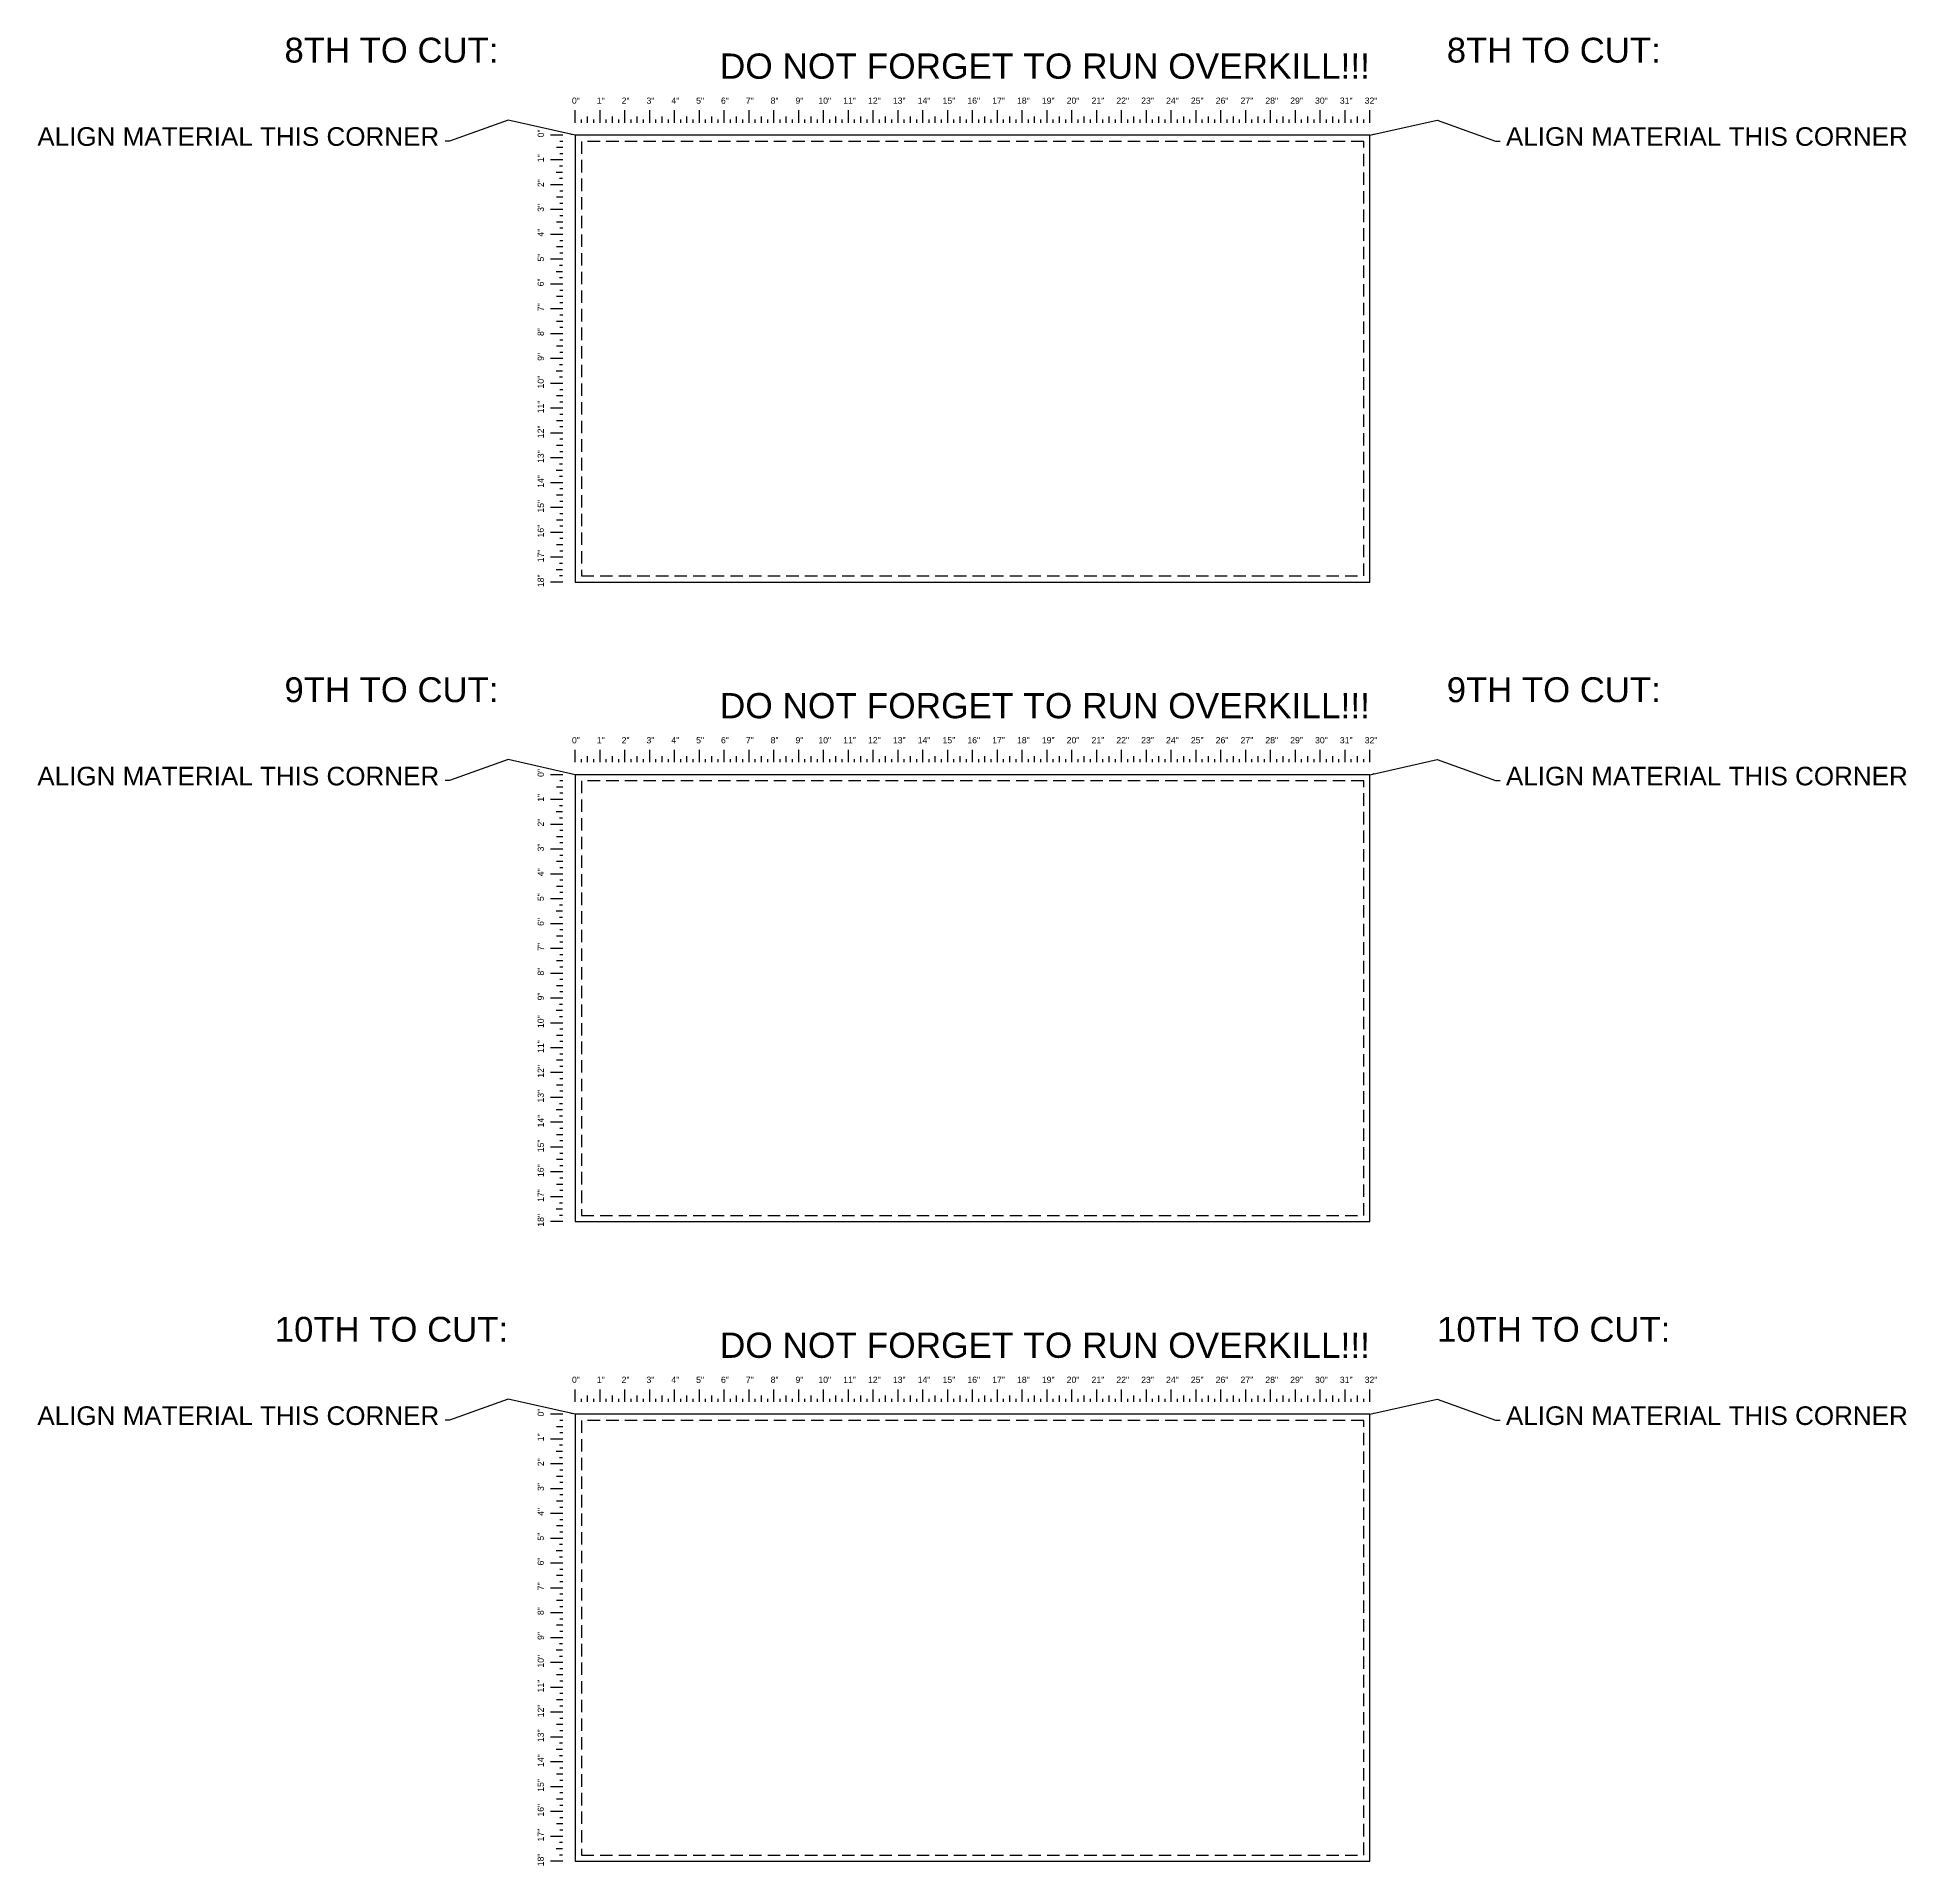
# Model space of a CAD drawing. Header units: inches. Extents: x 15 to 91, y 8 to 301.
# Drawn here: x 15.5 to 90.8, y 7.6 to 81.2 of the extents above; entities that cross this region are included whole.
import ezdxf

# ---------------------------------------------------------------- set-up
doc = ezdxf.new("R2010")
doc.units = ezdxf.units.IN
doc.header["$MEASUREMENT"] = 0
doc.linetypes.add('DASHED', pattern=[0.75, 0.5, -0.25])
doc.layers.get('Defpoints').update_dxf_attribs({"true_color": 0x000000})
doc.layers.add('2 - Engrave - Shallow (VECTOR)', color=1, linetype='Continuous', true_color=0xff0000)
doc.dimstyles.get("Standard").update_dxf_attribs({"dimtxt": 0.18, "dimasz": 0.18, "dimexe": 0.18, "dimexo": 0.0625, "dimgap": 0.09, "dimtad": 0, "dimtih": 1, "dimtoh": 1, "dimdec": 4, "dimzin": 0, "dimdsep": 46, "dimtxsty": 'Standard', "dimcen": 0.09, "dimadec": 0, "dimazin": 0, "dimtfac": 1, "dimtdec": 4, "dimtofl": 0, "dimtmove": 0, "dimatfit": 3, "dimfxl": 0, "dimtolj": 1, "dimtzin": 0, "dimarcsym": 0})

msp = doc.modelspace()

# ---------------------------------------------------------------- linework, layer by layer
at = {"layer": 'Defpoints'}
for p, q in [((37.14, 77.741), (37.14, 78.241)), ((37.39, 77.741), (37.39, 77.866)), ((37.64, 77.741), (37.64, 77.991)), ((37.89, 77.741), (37.89, 77.866)), ((38.14, 77.741), (38.14, 78.241)), ((38.39, 77.741), (38.39, 77.866)), ((38.64, 77.741), (38.64, 77.991)), ((38.89, 77.741), (38.89, 77.866)), ((39.14, 77.741), (39.14, 78.241)), ((39.39, 77.741), (39.39, 77.866)), ((39.64, 77.741), (39.64, 77.991)), ((39.89, 77.741), (39.89, 77.866)), ((40.14, 77.741), (40.14, 78.241)), ((40.39, 77.741), (40.39, 77.866)), ((40.64, 77.741), (40.64, 77.991)), ((40.89, 77.741), (40.89, 77.866)), ((41.14, 77.741), (41.14, 78.241)), ((41.39, 77.741), (41.39, 77.866)), ((41.64, 77.741), (41.64, 77.991)), ((41.89, 77.741), (41.89, 77.866)), ((42.14, 77.741), (42.14, 78.241)), ((42.39, 77.741), (42.39, 77.866)), ((42.64, 77.741), (42.64, 77.991)), ((42.89, 77.741), (42.89, 77.866)), ((43.14, 77.741), (43.14, 78.241)), ((43.39, 77.741), (43.39, 77.866)), ((43.64, 77.741), (43.64, 77.991)), ((43.89, 77.741), (43.89, 77.866)), ((44.14, 77.741), (44.14, 78.241)), ((44.39, 77.741), (44.39, 77.866)), ((44.64, 77.741), (44.64, 77.991)), ((44.89, 77.741), (44.89, 77.866)), ((45.14, 77.741), (45.14, 78.241)), ((45.39, 77.741), (45.39, 77.866)), ((45.64, 77.741), (45.64, 77.991)), ((45.89, 77.741), (45.89, 77.866)), ((46.14, 77.741), (46.14, 78.241)), ((46.39, 77.741), (46.39, 77.866)), ((46.64, 77.741), (46.64, 77.991)), ((46.89, 77.741), (46.89, 77.866)), ((47.14, 77.741), (47.14, 78.241)), ((47.39, 77.741), (47.39, 77.866)), ((47.64, 77.741), (47.64, 77.991)), ((47.89, 77.741), (47.89, 77.866)), ((48.14, 77.741), (48.14, 78.241)), ((48.39, 77.741), (48.39, 77.866)), ((48.64, 77.741), (48.64, 77.991)), ((48.89, 77.741), (48.89, 77.866)), ((49.14, 77.741), (49.14, 78.241)), ((49.39, 77.741), (49.39, 77.866)), ((49.64, 77.741), (49.64, 77.991)), ((49.89, 77.741), (49.89, 77.866)), ((50.14, 77.741), (50.14, 78.241)), ((50.39, 77.741), (50.39, 77.866)), ((50.64, 77.741), (50.64, 77.991)), ((50.89, 77.741), (50.89, 77.866)), ((51.14, 77.741), (51.14, 78.241)), ((51.39, 77.741), (51.39, 77.866)), ((51.64, 77.741), (51.64, 77.991)), ((51.89, 77.741), (51.89, 77.866)), ((52.14, 77.741), (52.14, 78.241)), ((52.39, 77.741), (52.39, 77.866)), ((52.64, 77.741), (52.64, 77.991)), ((52.89, 77.741), (52.89, 77.866)), ((53.14, 77.741), (53.14, 78.241)), ((53.39, 77.741), (53.39, 77.866)), ((53.64, 77.741), (53.64, 77.991)), ((53.89, 77.741), (53.89, 77.866)), ((54.14, 77.741), (54.14, 78.241)), ((54.39, 77.741), (54.39, 77.866)), ((54.64, 77.741), (54.64, 77.991)), ((54.89, 77.741), (54.89, 77.866)), ((55.14, 77.741), (55.14, 78.241)), ((55.39, 77.741), (55.39, 77.866)), ((55.64, 77.741), (55.64, 77.991)), ((55.89, 77.741), (55.89, 77.866)), ((56.14, 77.741), (56.14, 78.241)), ((56.39, 77.741), (56.39, 77.866)), ((56.64, 77.741), (56.64, 77.991)), ((56.89, 77.741), (56.89, 77.866)), ((57.14, 77.741), (57.14, 78.241)), ((57.39, 77.741), (57.39, 77.866)), ((57.64, 77.741), (57.64, 77.991)), ((57.89, 77.741), (57.89, 77.866)), ((58.14, 77.741), (58.14, 78.241)), ((58.39, 77.741), (58.39, 77.866)), ((58.64, 77.741), (58.64, 77.991)), ((58.89, 77.741), (58.89, 77.866)), ((59.14, 77.741), (59.14, 78.241)), ((59.39, 77.741), (59.39, 77.866)), ((59.64, 77.741), (59.64, 77.991)), ((59.89, 77.741), (59.89, 77.866)), ((60.14, 77.741), (60.14, 78.241)), ((60.39, 77.741), (60.39, 77.866)), ((60.64, 77.741), (60.64, 77.991)), ((60.89, 77.741), (60.89, 77.866)), ((61.14, 77.741), (61.14, 78.241)), ((61.39, 77.741), (61.39, 77.866)), ((61.64, 77.741), (61.64, 77.991)), ((61.89, 77.741), (61.89, 77.866)), ((62.14, 77.741), (62.14, 78.241)), ((62.39, 77.741), (62.39, 77.866)), ((62.64, 77.741), (62.64, 77.991)), ((62.89, 77.741), (62.89, 77.866)), ((63.14, 77.741), (63.14, 78.241)), ((63.39, 77.741), (63.39, 77.866)), ((63.64, 77.741), (63.64, 77.991)), ((63.89, 77.741), (63.89, 77.866)), ((64.14, 77.741), (64.14, 78.241)), ((64.39, 77.741), (64.39, 77.866)), ((64.64, 77.741), (64.64, 77.991)), ((64.89, 77.741), (64.89, 77.866)), ((65.14, 77.741), (65.14, 78.241)), ((65.39, 77.741), (65.39, 77.866)), ((65.64, 77.741), (65.64, 77.991)), ((65.89, 77.741), (65.89, 77.866)), ((66.14, 77.741), (66.14, 78.241)), ((66.39, 77.741), (66.39, 77.866)), ((66.64, 77.741), (66.64, 77.991)), ((66.89, 77.741), (66.89, 77.866)), ((67.14, 77.741), (67.14, 78.241)), ((67.39, 77.741), (67.39, 77.866)), ((67.64, 77.741), (67.64, 77.991)), ((67.89, 77.741), (67.89, 77.866)), ((68.14, 77.741), (68.14, 78.241)), ((68.39, 77.741), (68.39, 77.866)), ((68.64, 77.741), (68.64, 77.991)), ((68.89, 77.741), (68.89, 77.866)), ((69.14, 77.741), (69.14, 78.241)), ((36.64, 77.241), (36.14, 77.241)), ((36.64, 76.991), (36.515, 76.991)), ((36.64, 76.241), (36.14, 76.241)), ((36.64, 76.741), (36.39, 76.741)), ((36.64, 76.491), (36.515, 76.491)), ((36.625, 75.741), (36.375, 75.741)), ((36.625, 75.991), (36.5, 75.991)), ((36.625, 75.491), (36.5, 75.491)), ((36.64, 75.241), (36.14, 75.241)), ((36.64, 74.741), (36.39, 74.741)), ((36.64, 74.991), (36.515, 74.991)), ((36.64, 74.241), (36.14, 74.241)), ((36.64, 74.491), (36.515, 74.491)), ((36.64, 73.991), (36.515, 73.991)), ((36.64, 73.241), (36.14, 73.241)), ((36.64, 73.741), (36.39, 73.741)), ((36.64, 73.491), (36.515, 73.491)), ((36.64, 72.741), (36.39, 72.741)), ((36.64, 72.991), (36.515, 72.991)), ((36.64, 72.491), (36.515, 72.491)), ((36.64, 72.241), (36.14, 72.241)), ((36.625, 71.741), (36.375, 71.741)), ((36.625, 71.991), (36.5, 71.991)), ((36.64, 71.241), (36.14, 71.241)), ((36.625, 71.491), (36.5, 71.491)), ((36.64, 70.991), (36.515, 70.991)), ((36.64, 70.241), (36.14, 70.241)), ((36.64, 70.741), (36.39, 70.741)), ((36.64, 70.491), (36.515, 70.491)), ((36.64, 69.741), (36.39, 69.741)), ((36.64, 69.991), (36.515, 69.991)), ((36.64, 69.491), (36.515, 69.491)), ((36.64, 69.241), (36.14, 69.241)), ((36.64, 68.741), (36.39, 68.741)), ((36.64, 68.991), (36.515, 68.991)), ((36.64, 68.241), (36.14, 68.241)), ((36.625, 67.991), (36.5, 67.991)), ((36.64, 68.491), (36.515, 68.491)), ((36.64, 67.241), (36.14, 67.241)), ((36.625, 67.741), (36.375, 67.741)), ((36.625, 67.491), (36.5, 67.491)), ((36.64, 66.991), (36.515, 66.991)), ((36.64, 66.241), (36.14, 66.241)), ((36.64, 66.741), (36.39, 66.741)), ((36.64, 66.491), (36.515, 66.491)), ((36.64, 65.741), (36.39, 65.741)), ((36.64, 65.991), (36.515, 65.991)), ((36.64, 65.491), (36.515, 65.491)), ((36.64, 65.241), (36.14, 65.241)), ((36.64, 64.741), (36.39, 64.741)), ((36.64, 64.991), (36.515, 64.991)), ((36.64, 64.241), (36.14, 64.241)), ((36.625, 63.991), (36.5, 63.991)), ((36.64, 64.491), (36.515, 64.491)), ((36.64, 63.241), (36.14, 63.241)), ((36.625, 63.741), (36.375, 63.741)), ((36.625, 63.491), (36.5, 63.491)), ((36.64, 62.741), (36.39, 62.741)), ((36.64, 62.991), (36.515, 62.991)), ((36.64, 62.491), (36.515, 62.491)), ((36.64, 62.241), (36.14, 62.241)), ((36.64, 61.741), (36.39, 61.741)), ((36.64, 61.991), (36.515, 61.991)), ((36.64, 61.241), (36.14, 61.241)), ((36.64, 61.491), (36.515, 61.491)), ((36.64, 60.991), (36.515, 60.991)), ((36.64, 60.241), (36.14, 60.241)), ((36.64, 60.741), (36.39, 60.741)), ((36.64, 60.491), (36.515, 60.491)), ((36.625, 59.741), (36.375, 59.741)), ((36.625, 59.991), (36.5, 59.991)), ((36.625, 59.491), (36.5, 59.491)), ((36.64, 59.241), (36.14, 59.241)), ((37.14, 51.985), (37.14, 52.485)), ((37.39, 51.985), (37.39, 52.11)), ((37.64, 51.985), (37.64, 52.235)), ((37.89, 51.985), (37.89, 52.11)), ((38.14, 51.985), (38.14, 52.485)), ((38.39, 51.985), (38.39, 52.11)), ((38.64, 51.985), (38.64, 52.235)), ((38.89, 51.985), (38.89, 52.11)), ((39.14, 51.985), (39.14, 52.485)), ((39.39, 51.985), (39.39, 52.11)), ((39.64, 51.985), (39.64, 52.235)), ((39.89, 51.985), (39.89, 52.11)), ((40.14, 51.985), (40.14, 52.485)), ((40.39, 51.985), (40.39, 52.11)), ((40.64, 51.985), (40.64, 52.235)), ((40.89, 51.985), (40.89, 52.11)), ((41.14, 51.985), (41.14, 52.485)), ((41.39, 51.985), (41.39, 52.11)), ((41.64, 51.985), (41.64, 52.235)), ((41.89, 51.985), (41.89, 52.11)), ((42.14, 51.985), (42.14, 52.485)), ((42.39, 51.985), (42.39, 52.11)), ((42.64, 51.985), (42.64, 52.235)), ((42.89, 51.985), (42.89, 52.11)), ((43.14, 51.985), (43.14, 52.485)), ((43.39, 51.985), (43.39, 52.11)), ((43.64, 51.985), (43.64, 52.235)), ((43.89, 51.985), (43.89, 52.11)), ((44.14, 51.985), (44.14, 52.485)), ((44.39, 51.985), (44.39, 52.11)), ((44.64, 51.985), (44.64, 52.235)), ((44.89, 51.985), (44.89, 52.11)), ((45.14, 51.985), (45.14, 52.485)), ((45.39, 51.985), (45.39, 52.11)), ((45.64, 51.985), (45.64, 52.235)), ((45.89, 51.985), (45.89, 52.11)), ((46.14, 51.985), (46.14, 52.485)), ((46.39, 51.985), (46.39, 52.11)), ((46.64, 51.985), (46.64, 52.235)), ((46.89, 51.985), (46.89, 52.11)), ((47.14, 51.985), (47.14, 52.485)), ((47.39, 51.985), (47.39, 52.11)), ((47.64, 51.985), (47.64, 52.235)), ((47.89, 51.985), (47.89, 52.11)), ((48.14, 51.985), (48.14, 52.485)), ((48.39, 51.985), (48.39, 52.11)), ((48.64, 51.985), (48.64, 52.235)), ((48.89, 51.985), (48.89, 52.11)), ((49.14, 51.985), (49.14, 52.485)), ((49.39, 51.985), (49.39, 52.11)), ((49.64, 51.985), (49.64, 52.235)), ((49.89, 51.985), (49.89, 52.11)), ((50.14, 51.985), (50.14, 52.485)), ((50.39, 51.985), (50.39, 52.11)), ((50.64, 51.985), (50.64, 52.235)), ((50.89, 51.985), (50.89, 52.11)), ((51.14, 51.985), (51.14, 52.485)), ((51.39, 51.985), (51.39, 52.11)), ((51.64, 51.985), (51.64, 52.235)), ((51.89, 51.985), (51.89, 52.11)), ((52.14, 51.985), (52.14, 52.485)), ((52.39, 51.985), (52.39, 52.11)), ((52.64, 51.985), (52.64, 52.235)), ((52.89, 51.985), (52.89, 52.11)), ((53.14, 51.985), (53.14, 52.485)), ((53.39, 51.985), (53.39, 52.11)), ((53.64, 51.985), (53.64, 52.235)), ((53.89, 51.985), (53.89, 52.11)), ((54.14, 51.985), (54.14, 52.485)), ((54.39, 51.985), (54.39, 52.11)), ((54.64, 51.985), (54.64, 52.235)), ((54.89, 51.985), (54.89, 52.11)), ((55.14, 51.985), (55.14, 52.485)), ((55.39, 51.985), (55.39, 52.11)), ((55.64, 51.985), (55.64, 52.235)), ((55.89, 51.985), (55.89, 52.11)), ((56.14, 51.985), (56.14, 52.485)), ((56.39, 51.985), (56.39, 52.11)), ((56.64, 51.985), (56.64, 52.235)), ((56.89, 51.985), (56.89, 52.11)), ((57.14, 51.985), (57.14, 52.485)), ((57.39, 51.985), (57.39, 52.11)), ((57.64, 51.985), (57.64, 52.235)), ((57.89, 51.985), (57.89, 52.11)), ((58.14, 51.985), (58.14, 52.485)), ((58.39, 51.985), (58.39, 52.11)), ((58.64, 51.985), (58.64, 52.235)), ((58.89, 51.985), (58.89, 52.11)), ((59.14, 51.985), (59.14, 52.485)), ((59.39, 51.985), (59.39, 52.11)), ((59.64, 51.985), (59.64, 52.235)), ((59.89, 51.985), (59.89, 52.11)), ((60.14, 51.985), (60.14, 52.485)), ((60.39, 51.985), (60.39, 52.11)), ((60.64, 51.985), (60.64, 52.235)), ((60.89, 51.985), (60.89, 52.11)), ((61.14, 51.985), (61.14, 52.485)), ((61.39, 51.985), (61.39, 52.11)), ((61.64, 51.985), (61.64, 52.235)), ((61.89, 51.985), (61.89, 52.11)), ((62.14, 51.985), (62.14, 52.485)), ((62.39, 51.985), (62.39, 52.11)), ((62.64, 51.985), (62.64, 52.235)), ((62.89, 51.985), (62.89, 52.11)), ((63.14, 51.985), (63.14, 52.485)), ((63.39, 51.985), (63.39, 52.11)), ((63.64, 51.985), (63.64, 52.235)), ((63.89, 51.985), (63.89, 52.11)), ((64.14, 51.985), (64.14, 52.485)), ((64.39, 51.985), (64.39, 52.11)), ((64.64, 51.985), (64.64, 52.235)), ((64.89, 51.985), (64.89, 52.11)), ((65.14, 51.985), (65.14, 52.485)), ((65.39, 51.985), (65.39, 52.11)), ((65.64, 51.985), (65.64, 52.235)), ((65.89, 51.985), (65.89, 52.11)), ((66.14, 51.985), (66.14, 52.485)), ((66.39, 51.985), (66.39, 52.11)), ((66.64, 51.985), (66.64, 52.235)), ((66.89, 51.985), (66.89, 52.11)), ((67.14, 51.985), (67.14, 52.485)), ((67.39, 51.985), (67.39, 52.11)), ((67.64, 51.985), (67.64, 52.235)), ((67.89, 51.985), (67.89, 52.11)), ((68.14, 51.985), (68.14, 52.485)), ((68.39, 51.985), (68.39, 52.11)), ((68.64, 51.985), (68.64, 52.235)), ((68.89, 51.985), (68.89, 52.11)), ((69.14, 51.985), (69.14, 52.485)), ((36.64, 51.485), (36.14, 51.485)), ((36.64, 51.235), (36.515, 51.235)), ((36.64, 50.485), (36.14, 50.485)), ((36.64, 50.985), (36.39, 50.985)), ((36.64, 50.735), (36.515, 50.735)), ((36.625, 49.985), (36.375, 49.985)), ((36.625, 50.235), (36.5, 50.235)), ((36.625, 49.735), (36.5, 49.735)), ((36.64, 49.485), (36.14, 49.485)), ((36.64, 48.985), (36.39, 48.985)), ((36.64, 49.235), (36.515, 49.235)), ((36.64, 48.485), (36.14, 48.485)), ((36.64, 48.735), (36.515, 48.735)), ((36.64, 48.235), (36.515, 48.235)), ((36.64, 47.485), (36.14, 47.485)), ((36.64, 47.985), (36.39, 47.985)), ((36.64, 47.735), (36.515, 47.735)), ((36.64, 46.985), (36.39, 46.985)), ((36.64, 47.235), (36.515, 47.235)), ((36.64, 46.735), (36.515, 46.735)), ((36.64, 46.485), (36.14, 46.485)), ((36.625, 45.985), (36.375, 45.985)), ((36.625, 46.235), (36.5, 46.235)), ((36.64, 45.485), (36.14, 45.485)), ((36.625, 45.735), (36.5, 45.735)), ((36.64, 45.235), (36.515, 45.235)), ((36.64, 44.485), (36.14, 44.485)), ((36.64, 44.985), (36.39, 44.985)), ((36.64, 44.735), (36.515, 44.735)), ((36.64, 43.985), (36.39, 43.985)), ((36.64, 44.235), (36.515, 44.235)), ((36.64, 43.735), (36.515, 43.735)), ((36.64, 43.485), (36.14, 43.485)), ((36.64, 42.985), (36.39, 42.985)), ((36.64, 43.235), (36.515, 43.235)), ((36.64, 42.485), (36.14, 42.485)), ((36.625, 42.235), (36.5, 42.235)), ((36.64, 42.735), (36.515, 42.735)), ((36.64, 41.485), (36.14, 41.485)), ((36.625, 41.985), (36.375, 41.985)), ((36.625, 41.735), (36.5, 41.735)), ((36.64, 40.985), (36.39, 40.985)), ((36.64, 41.235), (36.515, 41.235)), ((36.64, 40.735), (36.515, 40.735)), ((36.64, 40.485), (36.14, 40.485)), ((36.64, 39.985), (36.39, 39.985)), ((36.64, 40.235), (36.515, 40.235)), ((36.64, 39.485), (36.14, 39.485)), ((36.64, 39.735), (36.515, 39.735)), ((36.64, 39.235), (36.515, 39.235)), ((36.64, 38.485), (36.14, 38.485)), ((36.64, 38.985), (36.39, 38.985)), ((36.64, 38.735), (36.515, 38.735)), ((36.625, 37.985), (36.375, 37.985)), ((36.625, 38.235), (36.5, 38.235)), ((36.625, 37.735), (36.5, 37.735)), ((36.64, 37.485), (36.14, 37.485)), ((36.64, 36.985), (36.39, 36.985)), ((36.64, 37.235), (36.515, 37.235)), ((36.64, 36.485), (36.14, 36.485)), ((36.64, 36.735), (36.515, 36.735)), ((36.64, 36.235), (36.515, 36.235)), ((36.64, 35.485), (36.14, 35.485)), ((36.64, 35.985), (36.39, 35.985)), ((36.64, 35.735), (36.515, 35.735)), ((36.64, 34.985), (36.39, 34.985)), ((36.64, 35.235), (36.515, 35.235)), ((36.64, 34.735), (36.515, 34.735)), ((36.64, 34.485), (36.14, 34.485)), ((36.625, 33.985), (36.375, 33.985)), ((36.625, 34.235), (36.5, 34.235)), ((36.64, 33.485), (36.14, 33.485)), ((36.625, 33.735), (36.5, 33.735)), ((37.14, 26.228), (37.14, 26.728)), ((37.39, 26.228), (37.39, 26.353)), ((37.64, 26.228), (37.64, 26.478)), ((37.89, 26.228), (37.89, 26.353)), ((38.14, 26.228), (38.14, 26.728)), ((38.39, 26.228), (38.39, 26.353)), ((38.64, 26.228), (38.64, 26.478)), ((38.89, 26.228), (38.89, 26.353)), ((39.14, 26.228), (39.14, 26.728)), ((39.39, 26.228), (39.39, 26.353)), ((39.64, 26.228), (39.64, 26.478)), ((39.89, 26.228), (39.89, 26.353)), ((40.14, 26.228), (40.14, 26.728)), ((40.39, 26.228), (40.39, 26.353)), ((40.64, 26.228), (40.64, 26.478)), ((40.89, 26.228), (40.89, 26.353)), ((41.14, 26.228), (41.14, 26.728)), ((41.39, 26.228), (41.39, 26.353)), ((41.64, 26.228), (41.64, 26.478)), ((41.89, 26.228), (41.89, 26.353)), ((42.14, 26.228), (42.14, 26.728)), ((42.39, 26.228), (42.39, 26.353)), ((42.64, 26.228), (42.64, 26.478)), ((42.89, 26.228), (42.89, 26.353)), ((43.14, 26.228), (43.14, 26.728)), ((43.39, 26.228), (43.39, 26.353)), ((43.64, 26.228), (43.64, 26.478)), ((43.89, 26.228), (43.89, 26.353)), ((44.14, 26.228), (44.14, 26.728)), ((44.39, 26.228), (44.39, 26.353)), ((44.64, 26.228), (44.64, 26.478)), ((44.89, 26.228), (44.89, 26.353)), ((45.14, 26.228), (45.14, 26.728)), ((45.39, 26.228), (45.39, 26.353)), ((45.64, 26.228), (45.64, 26.478)), ((45.89, 26.228), (45.89, 26.353)), ((46.14, 26.228), (46.14, 26.728)), ((46.39, 26.228), (46.39, 26.353)), ((46.64, 26.228), (46.64, 26.478)), ((46.89, 26.228), (46.89, 26.353)), ((47.14, 26.228), (47.14, 26.728)), ((47.39, 26.228), (47.39, 26.353)), ((47.64, 26.228), (47.64, 26.478)), ((47.89, 26.228), (47.89, 26.353)), ((48.14, 26.228), (48.14, 26.728)), ((48.39, 26.228), (48.39, 26.353)), ((48.64, 26.228), (48.64, 26.478)), ((48.89, 26.228), (48.89, 26.353)), ((49.14, 26.228), (49.14, 26.728)), ((49.39, 26.228), (49.39, 26.353)), ((49.64, 26.228), (49.64, 26.478)), ((49.89, 26.228), (49.89, 26.353)), ((50.14, 26.228), (50.14, 26.728)), ((50.39, 26.228), (50.39, 26.353)), ((50.64, 26.228), (50.64, 26.478)), ((50.89, 26.228), (50.89, 26.353)), ((51.14, 26.228), (51.14, 26.728)), ((51.39, 26.228), (51.39, 26.353)), ((51.64, 26.228), (51.64, 26.478)), ((51.89, 26.228), (51.89, 26.353)), ((52.14, 26.228), (52.14, 26.728)), ((52.39, 26.228), (52.39, 26.353)), ((52.64, 26.228), (52.64, 26.478)), ((52.89, 26.228), (52.89, 26.353)), ((53.14, 26.228), (53.14, 26.728)), ((53.39, 26.228), (53.39, 26.353)), ((53.64, 26.228), (53.64, 26.478)), ((53.89, 26.228), (53.89, 26.353)), ((54.14, 26.228), (54.14, 26.728)), ((54.39, 26.228), (54.39, 26.353)), ((54.64, 26.228), (54.64, 26.478)), ((54.89, 26.228), (54.89, 26.353)), ((55.14, 26.228), (55.14, 26.728)), ((55.39, 26.228), (55.39, 26.353)), ((55.64, 26.228), (55.64, 26.478)), ((55.89, 26.228), (55.89, 26.353)), ((56.14, 26.228), (56.14, 26.728)), ((56.39, 26.228), (56.39, 26.353)), ((56.64, 26.228), (56.64, 26.478)), ((56.89, 26.228), (56.89, 26.353)), ((57.14, 26.228), (57.14, 26.728)), ((57.39, 26.228), (57.39, 26.353)), ((57.64, 26.228), (57.64, 26.478)), ((57.89, 26.228), (57.89, 26.353)), ((58.14, 26.228), (58.14, 26.728)), ((58.39, 26.228), (58.39, 26.353)), ((58.64, 26.228), (58.64, 26.478)), ((58.89, 26.228), (58.89, 26.353)), ((59.14, 26.228), (59.14, 26.728)), ((59.39, 26.228), (59.39, 26.353)), ((59.64, 26.228), (59.64, 26.478)), ((59.89, 26.228), (59.89, 26.353)), ((60.14, 26.228), (60.14, 26.728)), ((60.39, 26.228), (60.39, 26.353)), ((60.64, 26.228), (60.64, 26.478)), ((60.89, 26.228), (60.89, 26.353)), ((61.14, 26.228), (61.14, 26.728)), ((61.39, 26.228), (61.39, 26.353)), ((61.64, 26.228), (61.64, 26.478)), ((61.89, 26.228), (61.89, 26.353)), ((62.14, 26.228), (62.14, 26.728)), ((62.39, 26.228), (62.39, 26.353)), ((62.64, 26.228), (62.64, 26.478)), ((62.89, 26.228), (62.89, 26.353)), ((63.14, 26.228), (63.14, 26.728)), ((63.39, 26.228), (63.39, 26.353)), ((63.64, 26.228), (63.64, 26.478)), ((63.89, 26.228), (63.89, 26.353)), ((64.14, 26.228), (64.14, 26.728)), ((64.39, 26.228), (64.39, 26.353)), ((64.64, 26.228), (64.64, 26.478)), ((64.89, 26.228), (64.89, 26.353)), ((65.14, 26.228), (65.14, 26.728)), ((65.39, 26.228), (65.39, 26.353)), ((65.64, 26.228), (65.64, 26.478)), ((65.89, 26.228), (65.89, 26.353)), ((66.14, 26.228), (66.14, 26.728)), ((66.39, 26.228), (66.39, 26.353)), ((66.64, 26.228), (66.64, 26.478)), ((66.89, 26.228), (66.89, 26.353)), ((67.14, 26.228), (67.14, 26.728)), ((67.39, 26.228), (67.39, 26.353)), ((67.64, 26.228), (67.64, 26.478)), ((67.89, 26.228), (67.89, 26.353)), ((68.14, 26.228), (68.14, 26.728)), ((68.39, 26.228), (68.39, 26.353)), ((68.64, 26.228), (68.64, 26.478)), ((68.89, 26.228), (68.89, 26.353)), ((69.14, 26.228), (69.14, 26.728)), ((36.64, 25.728), (36.14, 25.728)), ((36.64, 25.228), (36.39, 25.228)), ((36.64, 25.478), (36.515, 25.478)), ((36.64, 24.978), (36.515, 24.978)), ((36.64, 24.728), (36.14, 24.728)), ((36.625, 24.228), (36.375, 24.228)), ((36.625, 24.478), (36.5, 24.478)), ((36.64, 23.728), (36.14, 23.728)), ((36.625, 23.978), (36.5, 23.978)), ((36.64, 23.478), (36.515, 23.478)), ((36.64, 22.728), (36.14, 22.728)), ((36.64, 23.228), (36.39, 23.228)), ((36.64, 22.978), (36.515, 22.978)), ((36.64, 22.228), (36.39, 22.228)), ((36.64, 22.478), (36.515, 22.478)), ((36.64, 21.978), (36.515, 21.978)), ((36.64, 21.728), (36.14, 21.728)), ((36.64, 21.228), (36.39, 21.228)), ((36.64, 21.478), (36.515, 21.478)), ((36.64, 20.728), (36.14, 20.728)), ((36.625, 20.478), (36.5, 20.478)), ((36.64, 20.978), (36.515, 20.978)), ((36.64, 19.728), (36.14, 19.728)), ((36.625, 20.228), (36.375, 20.228)), ((36.625, 19.978), (36.5, 19.978)), ((36.64, 19.228), (36.39, 19.228)), ((36.64, 19.478), (36.515, 19.478)), ((36.64, 18.978), (36.515, 18.978)), ((36.64, 18.728), (36.14, 18.728)), ((36.64, 18.228), (36.39, 18.228)), ((36.64, 18.478), (36.515, 18.478)), ((36.64, 17.728), (36.14, 17.728)), ((36.64, 17.978), (36.515, 17.978)), ((36.64, 17.478), (36.515, 17.478)), ((36.64, 16.728), (36.14, 16.728)), ((36.64, 17.228), (36.39, 17.228)), ((36.64, 16.978), (36.515, 16.978)), ((36.625, 16.228), (36.375, 16.228)), ((36.625, 16.478), (36.5, 16.478)), ((36.625, 15.978), (36.5, 15.978)), ((36.64, 15.728), (36.14, 15.728)), ((36.64, 15.228), (36.39, 15.228)), ((36.64, 15.478), (36.515, 15.478)), ((36.64, 14.728), (36.14, 14.728)), ((36.64, 14.978), (36.515, 14.978)), ((36.64, 14.478), (36.515, 14.478)), ((36.64, 13.728), (36.14, 13.728)), ((36.64, 14.228), (36.39, 14.228)), ((36.64, 13.978), (36.515, 13.978)), ((36.64, 13.228), (36.39, 13.228)), ((36.64, 13.478), (36.515, 13.478)), ((36.64, 12.978), (36.515, 12.978)), ((36.64, 12.728), (36.14, 12.728)), ((36.625, 12.228), (36.375, 12.228)), ((36.625, 12.478), (36.5, 12.478)), ((36.64, 11.728), (36.14, 11.728)), ((36.625, 11.978), (36.5, 11.978)), ((36.64, 11.478), (36.515, 11.478)), ((36.64, 10.728), (36.14, 10.728)), ((36.64, 11.228), (36.39, 11.228)), ((36.64, 10.978), (36.515, 10.978)), ((36.64, 10.228), (36.39, 10.228)), ((36.64, 10.478), (36.515, 10.478)), ((36.64, 9.978), (36.515, 9.978)), ((36.64, 9.728), (36.14, 9.728)), ((36.64, 9.228), (36.39, 9.228)), ((36.64, 9.478), (36.515, 9.478)), ((36.64, 8.728), (36.14, 8.728)), ((36.625, 8.478), (36.5, 8.478)), ((36.64, 8.978), (36.515, 8.978)), ((36.64, 7.728), (36.14, 7.728)), ((36.625, 8.228), (36.375, 8.228)), ((36.625, 7.978), (36.5, 7.978))]:
    msp.add_line(p, q, dxfattribs=at)
for points in [[(37.14, 59.241), (69.14, 59.241), (69.14, 77.241), (37.14, 77.241)], [(37.14, 33.485), (69.14, 33.485), (69.14, 51.485), (37.14, 51.485)], [(37.14, 7.728), (69.14, 7.728), (69.14, 25.728), (37.14, 25.728)]]:
    msp.add_lwpolyline(points, close=True, dxfattribs=at)
at = {"layer": 'Defpoints', "linetype": 'DASHED'}
for points in [[(37.39, 59.491), (68.89, 59.491), (68.89, 76.991), (37.39, 76.991)], [(37.39, 33.735), (68.89, 33.735), (68.89, 51.235), (37.39, 51.235)], [(37.39, 7.978), (68.89, 7.978), (68.89, 25.478), (37.39, 25.478)]]:
    msp.add_lwpolyline(points, close=True, dxfattribs=at)

# ---------------------------------------------------------------- texts
at = {"layer": '2 - Engrave - Shallow (VECTOR)', "char_height": 1.01586, "width": 27.7709, "attachment_point": 3, "line_spacing_factor": 0.963855}
for insert in [(69.14, 80.53), (69.14, 54.773), (69.14, 29.016)]:
    msp.add_mtext('\\fArial;DO NOT FORGET TO RUN OVERKILL!!!', dxfattribs=dict(at, insert=insert))
at = {"layer": 'Defpoints', "line_spacing_factor": 0.963855}
for s, insert, char_height, width, attachment_point in [('\\fArial;8TH TO CUT:', (29.739, 81.164), 1, 9.5241, 2), ('\\fArial;8TH TO CUT:', (76.541, 81.164), 1, 9.5241, 2), ('\\fArial;0"', (37.327, 78.755), 0.25, 0.54819, 3), ('\\fArial;1"', (38.327, 78.755), 0.25, 0.5241, 3), ('\\fArial;2"', (39.327, 78.755), 0.25, 0.55271, 3), ('\\fArial;3"', (40.327, 78.755), 0.25, 0.54819, 3), ('\\fArial;4"', (41.327, 78.755), 0.25, 0.55873, 3), ('\\fArial;5"', (42.327, 78.755), 0.25, 0.54819, 3), ('\\fArial;6"', (43.327, 78.755), 0.25, 0.5497, 3), ('\\fArial;7"', (44.327, 78.755), 0.25, 0.54669, 3), ('\\fArial;8"', (45.327, 78.755), 0.25, 0.54819, 3), ('\\fArial;9"', (46.327, 78.755), 0.25, 0.54819, 3), ('\\fArial;10"', (47.442, 78.755), 0.25, 0.7244, 3), ('\\fArial;11"', (48.442, 78.755), 0.25, 0.6988, 3), ('\\fArial;12"', (49.442, 78.755), 0.25, 0.7244, 3), ('\\fArial;13"', (50.442, 78.755), 0.25, 0.7244, 3), ('\\fArial;14"', (51.442, 78.755), 0.25, 0.7244, 3), ('\\fArial;15"', (52.442, 78.755), 0.25, 0.7244, 3), ('\\fArial;16"', (53.442, 78.755), 0.25, 0.7244, 3), ('\\fArial;17"', (54.442, 78.755), 0.25, 0.7244, 3), ('\\fArial;18"', (55.442, 78.755), 0.25, 0.7244, 3), ('\\fArial;19"', (56.442, 78.755), 0.25, 0.7244, 3), ('\\fArial;20"', (57.442, 78.755), 0.25, 0.75301, 3), ('\\fArial;21"', (58.442, 78.755), 0.25, 0.75301, 3), ('\\fArial;22"', (59.442, 78.755), 0.25, 0.75301, 3), ('\\fArial;23"', (60.442, 78.755), 0.25, 0.75301, 3), ('\\fArial;24"', (61.442, 78.755), 0.25, 0.75301, 3), ('\\fArial;25"', (62.442, 78.755), 0.25, 0.75301, 3), ('\\fArial;26"', (63.442, 78.755), 0.25, 0.75301, 3), ('\\fArial;27"', (64.442, 78.755), 0.25, 0.75301, 3), ('\\fArial;28"', (65.442, 78.755), 0.25, 0.75301, 3), ('\\fArial;29"', (66.442, 78.755), 0.25, 0.75301, 3), ('\\fArial;30"', (67.442, 78.755), 0.25, 0.74849, 3), ('\\fArial;31"', (68.442, 78.755), 0.25, 0.74849, 3), ('\\fArial;32"', (69.442, 78.755), 0.25, 0.74849, 3), ('\\fArial;ALIGN MATERIAL THIS CORNER', (31.663, 77.561), 0.75, 17.3494, 3), ('\\fArial;ALIGN MATERIAL THIS CORNER', (74.617, 77.561), 0.75, 17.3494, 1), ('\\fArial;9TH TO CUT:', (29.739, 55.407), 1, 9.51807, 2), ('\\fArial;9TH TO CUT:', (76.541, 55.407), 1, 9.51807, 2), ('\\fArial;0"', (37.327, 52.998), 0.25, 0.54819, 3), ('\\fArial;1"', (38.327, 52.998), 0.25, 0.5241, 3), ('\\fArial;2"', (39.327, 52.998), 0.25, 0.55271, 3), ('\\fArial;3"', (40.327, 52.998), 0.25, 0.54819, 3), ('\\fArial;4"', (41.327, 52.998), 0.25, 0.55873, 3), ('\\fArial;5"', (42.327, 52.998), 0.25, 0.54819, 3), ('\\fArial;6"', (43.327, 52.998), 0.25, 0.5497, 3), ('\\fArial;7"', (44.327, 52.998), 0.25, 0.54669, 3), ('\\fArial;8"', (45.327, 52.998), 0.25, 0.54819, 3), ('\\fArial;9"', (46.327, 52.998), 0.25, 0.54819, 3), ('\\fArial;10"', (47.442, 52.998), 0.25, 0.7244, 3), ('\\fArial;11"', (48.442, 52.998), 0.25, 0.6988, 3), ('\\fArial;12"', (49.442, 52.998), 0.25, 0.7244, 3), ('\\fArial;13"', (50.442, 52.998), 0.25, 0.7244, 3), ('\\fArial;14"', (51.442, 52.998), 0.25, 0.7244, 3), ('\\fArial;15"', (52.442, 52.998), 0.25, 0.7244, 3), ('\\fArial;16"', (53.442, 52.998), 0.25, 0.7244, 3), ('\\fArial;17"', (54.442, 52.998), 0.25, 0.7244, 3), ('\\fArial;18"', (55.442, 52.998), 0.25, 0.7244, 3), ('\\fArial;19"', (56.442, 52.998), 0.25, 0.7244, 3), ('\\fArial;20"', (57.442, 52.998), 0.25, 0.75301, 3), ('\\fArial;21"', (58.442, 52.998), 0.25, 0.75301, 3), ('\\fArial;22"', (59.442, 52.998), 0.25, 0.75301, 3), ('\\fArial;23"', (60.442, 52.998), 0.25, 0.75301, 3), ('\\fArial;24"', (61.442, 52.998), 0.25, 0.75301, 3), ('\\fArial;25"', (62.442, 52.998), 0.25, 0.75301, 3), ('\\fArial;26"', (63.442, 52.998), 0.25, 0.75301, 3), ('\\fArial;27"', (64.442, 52.998), 0.25, 0.75301, 3), ('\\fArial;28"', (65.442, 52.998), 0.25, 0.75301, 3), ('\\fArial;29"', (66.442, 52.998), 0.25, 0.75301, 3), ('\\fArial;30"', (67.442, 52.998), 0.25, 0.74849, 3), ('\\fArial;31"', (68.442, 52.998), 0.25, 0.74849, 3), ('\\fArial;32"', (69.442, 52.998), 0.25, 0.74849, 3), ('\\fArial;ALIGN MATERIAL THIS CORNER', (31.663, 51.804), 0.75, 17.3494, 3), ('\\fArial;ALIGN MATERIAL THIS CORNER', (74.617, 51.804), 0.75, 17.3494, 1), ('\\fArial;10TH TO CUT:', (29.739, 29.65), 1, 10.22892, 2), ('\\fArial;10TH TO CUT:', (76.541, 29.65), 1, 10.22892, 2), ('\\fArial;0"', (37.327, 27.242), 0.25, 0.54819, 3), ('\\fArial;1"', (38.327, 27.242), 0.25, 0.5241, 3), ('\\fArial;2"', (39.327, 27.242), 0.25, 0.55271, 3), ('\\fArial;3"', (40.327, 27.242), 0.25, 0.54819, 3), ('\\fArial;4"', (41.327, 27.242), 0.25, 0.55873, 3), ('\\fArial;5"', (42.327, 27.242), 0.25, 0.54819, 3), ('\\fArial;6"', (43.327, 27.242), 0.25, 0.5497, 3), ('\\fArial;7"', (44.327, 27.242), 0.25, 0.54669, 3), ('\\fArial;8"', (45.327, 27.242), 0.25, 0.54819, 3), ('\\fArial;9"', (46.327, 27.242), 0.25, 0.54819, 3), ('\\fArial;10"', (47.442, 27.242), 0.25, 0.7244, 3), ('\\fArial;11"', (48.442, 27.242), 0.25, 0.6988, 3), ('\\fArial;12"', (49.442, 27.242), 0.25, 0.7244, 3), ('\\fArial;13"', (50.442, 27.242), 0.25, 0.7244, 3), ('\\fArial;14"', (51.442, 27.242), 0.25, 0.7244, 3), ('\\fArial;15"', (52.442, 27.242), 0.25, 0.7244, 3), ('\\fArial;16"', (53.442, 27.242), 0.25, 0.7244, 3), ('\\fArial;17"', (54.442, 27.242), 0.25, 0.7244, 3), ('\\fArial;18"', (55.442, 27.242), 0.25, 0.7244, 3), ('\\fArial;19"', (56.442, 27.242), 0.25, 0.7244, 3), ('\\fArial;20"', (57.442, 27.242), 0.25, 0.75301, 3), ('\\fArial;21"', (58.442, 27.242), 0.25, 0.75301, 3), ('\\fArial;22"', (59.442, 27.242), 0.25, 0.75301, 3), ('\\fArial;23"', (60.442, 27.242), 0.25, 0.75301, 3), ('\\fArial;24"', (61.442, 27.242), 0.25, 0.75301, 3), ('\\fArial;25"', (62.442, 27.242), 0.25, 0.75301, 3), ('\\fArial;26"', (63.442, 27.242), 0.25, 0.75301, 3), ('\\fArial;27"', (64.442, 27.242), 0.25, 0.75301, 3), ('\\fArial;28"', (65.442, 27.242), 0.25, 0.75301, 3), ('\\fArial;29"', (66.442, 27.242), 0.25, 0.75301, 3), ('\\fArial;30"', (67.442, 27.242), 0.25, 0.74849, 3), ('\\fArial;31"', (68.442, 27.242), 0.25, 0.74849, 3), ('\\fArial;32"', (69.442, 27.242), 0.25, 0.74849, 3), ('\\fArial;ALIGN MATERIAL THIS CORNER', (31.663, 26.047), 0.75, 17.3494, 3), ('\\fArial;ALIGN MATERIAL THIS CORNER', (74.617, 26.047), 0.75, 17.3494, 1)]:
    msp.add_mtext(s, dxfattribs=dict(at, insert=insert, char_height=char_height, width=width, attachment_point=attachment_point))
at = {"layer": 'Defpoints', "char_height": 0.25, "attachment_point": 1, "rotation": 90, "line_spacing_factor": 0.963855}
for s, insert, width in [('\\fArial;0"', (35.626, 77.152), 0.54819), ('\\fArial;1"', (35.626, 76.152), 0.5241), ('\\fArial;2"', (35.626, 75.152), 0.55271), ('\\fArial;3"', (35.626, 74.152), 0.54819), ('\\fArial;4"', (35.626, 73.152), 0.55873), ('\\fArial;5"', (35.626, 72.152), 0.54819), ('\\fArial;6"', (35.626, 71.152), 0.5497), ('\\fArial;7"', (35.626, 70.152), 0.54669), ('\\fArial;8"', (35.626, 69.152), 0.54819), ('\\fArial;9"', (35.626, 68.152), 0.54819), ('\\fArial;10"', (35.626, 67.038), 0.7244), ('\\fArial;11"', (35.626, 66.038), 0.6988), ('\\fArial;12"', (35.626, 65.038), 0.7244), ('\\fArial;13"', (35.626, 64.038), 0.7244), ('\\fArial;14"', (35.626, 63.038), 0.7244), ('\\fArial;15"', (35.626, 62.038), 0.7244), ('\\fArial;16"', (35.626, 61.038), 0.7244), ('\\fArial;17"', (35.626, 60.038), 0.7244), ('\\fArial;18"', (35.626, 59.038), 0.7244), ('\\fArial;0"', (35.626, 51.395), 0.54819), ('\\fArial;1"', (35.626, 50.395), 0.5241), ('\\fArial;2"', (35.626, 49.395), 0.55271), ('\\fArial;3"', (35.626, 48.395), 0.54819), ('\\fArial;4"', (35.626, 47.395), 0.55873), ('\\fArial;5"', (35.626, 46.395), 0.54819), ('\\fArial;6"', (35.626, 45.395), 0.5497), ('\\fArial;7"', (35.626, 44.395), 0.54669), ('\\fArial;8"', (35.626, 43.395), 0.54819), ('\\fArial;9"', (35.626, 42.395), 0.54819), ('\\fArial;10"', (35.626, 41.281), 0.7244), ('\\fArial;11"', (35.626, 40.281), 0.6988), ('\\fArial;12"', (35.626, 39.281), 0.7244), ('\\fArial;13"', (35.626, 38.281), 0.7244), ('\\fArial;14"', (35.626, 37.281), 0.7244), ('\\fArial;15"', (35.626, 36.281), 0.7244), ('\\fArial;16"', (35.626, 35.281), 0.7244), ('\\fArial;17"', (35.626, 34.281), 0.7244), ('\\fArial;18"', (35.626, 33.281), 0.7244), ('\\fArial;0"', (35.626, 25.639), 0.54819), ('\\fArial;1"', (35.626, 24.639), 0.5241), ('\\fArial;2"', (35.626, 23.639), 0.55271), ('\\fArial;3"', (35.626, 22.639), 0.54819), ('\\fArial;4"', (35.626, 21.639), 0.55873), ('\\fArial;5"', (35.626, 20.639), 0.54819), ('\\fArial;6"', (35.626, 19.639), 0.5497), ('\\fArial;7"', (35.626, 18.639), 0.54669), ('\\fArial;8"', (35.626, 17.639), 0.54819), ('\\fArial;9"', (35.626, 16.639), 0.54819), ('\\fArial;10"', (35.626, 15.524), 0.7244), ('\\fArial;11"', (35.626, 14.524), 0.6988), ('\\fArial;12"', (35.626, 13.524), 0.7244), ('\\fArial;13"', (35.626, 12.524), 0.7244), ('\\fArial;14"', (35.626, 11.524), 0.7244), ('\\fArial;15"', (35.626, 10.524), 0.7244), ('\\fArial;16"', (35.626, 9.524), 0.7244), ('\\fArial;17"', (35.626, 8.524), 0.7244), ('\\fArial;18"', (35.626, 7.524), 0.7244)]:
    msp.add_mtext(s, dxfattribs=dict(at, insert=insert, width=width))

# ---------------------------------------------------------------- leaders
at = {"layer": 'Defpoints'}
for points in [[(37.14, 77.241), (34.436, 77.848), (32.077, 77.005), (31.897, 77.005)], [(69.14, 77.241), (71.844, 77.848), (74.203, 77.005), (74.383, 77.005)], [(37.14, 51.485), (34.436, 52.091), (32.077, 51.248), (31.897, 51.248)], [(69.14, 51.485), (71.844, 52.091), (74.203, 51.248), (74.383, 51.248)], [(37.14, 25.728), (34.436, 26.335), (32.077, 25.492), (31.897, 25.492)], [(69.14, 25.728), (71.844, 26.335), (74.203, 25.492), (74.383, 25.492)]]:
    msp.add_leader(points, dimstyle='Standard', override={"dimgap": 0.09, "dimtad": 0}, dxfattribs=at)

doc.saveas('drawing.dxf')
